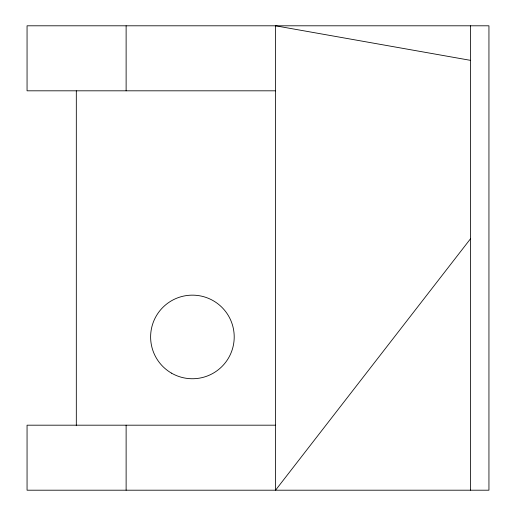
<?xml version="1.0" encoding="UTF-8"?>
<svg xmlns="http://www.w3.org/2000/svg" width="516" height="516" viewBox="0 0 516 516"><rect width="100%" height="100%" fill="white"/><g stroke="black" fill="none" stroke-linecap="round" stroke-linejoin="round"><path stroke-width="0.77" d="M470.592 238.676L275.544 490.2L275.544 25.8L470.592 60.366M275.544 90.816L27.058 90.816L27.058 25.8L488.942 25.8L488.942 490.2L27.058 490.2L27.058 425.184L275.544 425.184M470.592 25.8L470.592 490.2M126.123 25.8L126.123 90.816M126.123 425.184L126.123 490.2M76.316 90.816L76.316 425.7M171.518 373.145A41.796 41.796 0 0 0 234.212 336.948A41.796 41.796 0 0 0 171.518 300.751A41.796 41.796 0 0 0 171.518 373.145"/></g></svg>
